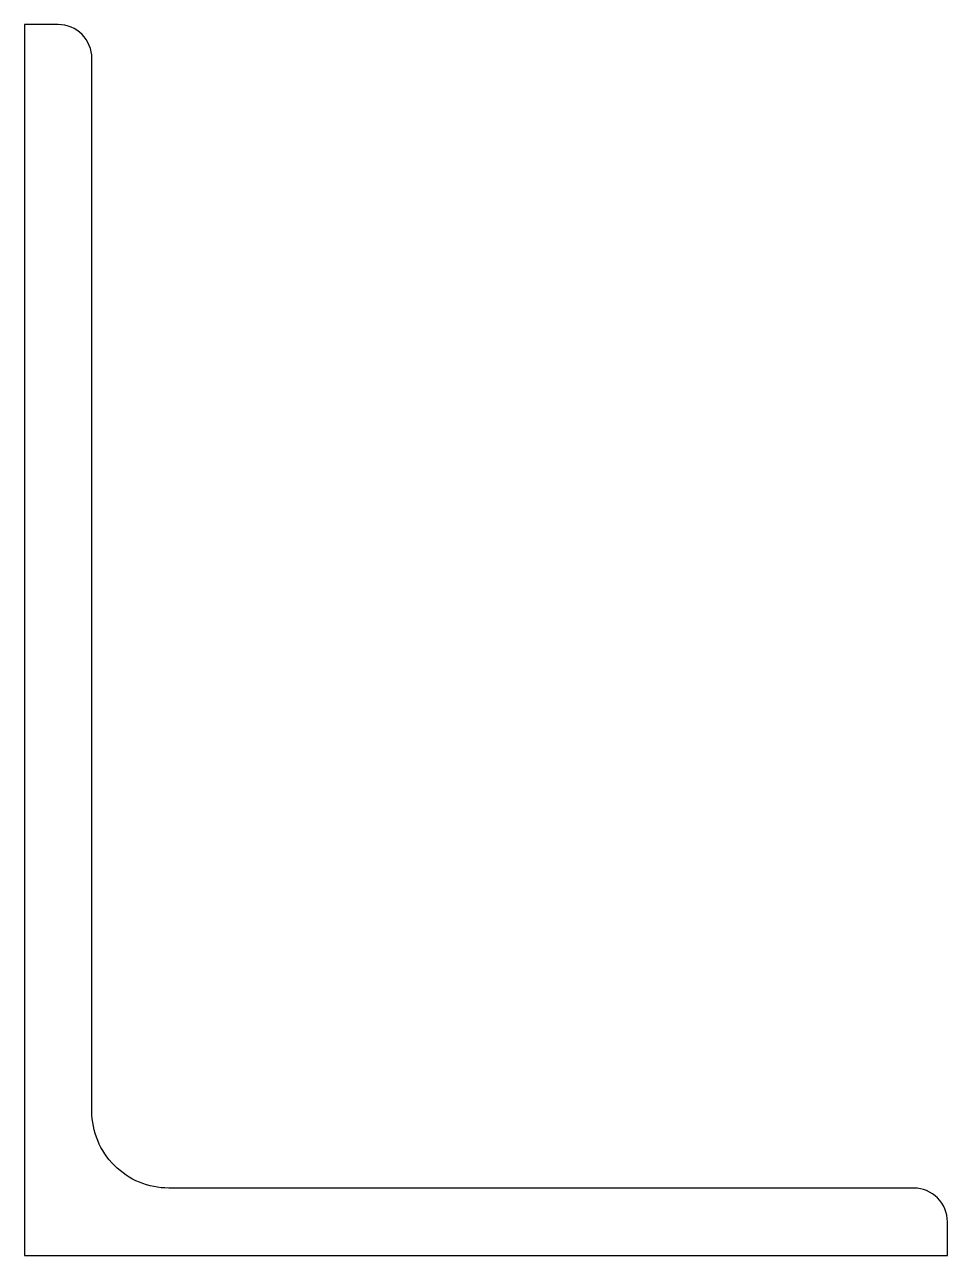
# Model space of a CAD drawing. Header units: inches. Extents: x -3 to 3, y -4 to 4.
import ezdxf

# ---------------------------------------------------------------- set-up
doc = ezdxf.new("R2010")
doc.units = ezdxf.units.IN
doc.layers.add('steel', color=7, linetype='Continuous')

msp = doc.modelspace()

# ---------------------------------------------------------------- linework, layer by layer
at = {"layer": 'steel'}
msp.add_lwpolyline([(-3, -4), (3, -4), (3, -3.78125, 0.4142136), (2.78125, -3.5625), (-2.0625, -3.5625, -0.4142136), (-2.5625, -3.0625), (-2.5625, 3.78125, 0.4142136), (-2.78125, 4), (-3, 4), (-3, -4)], format="xyb", dxfattribs=at)

doc.saveas('drawing.dxf')
